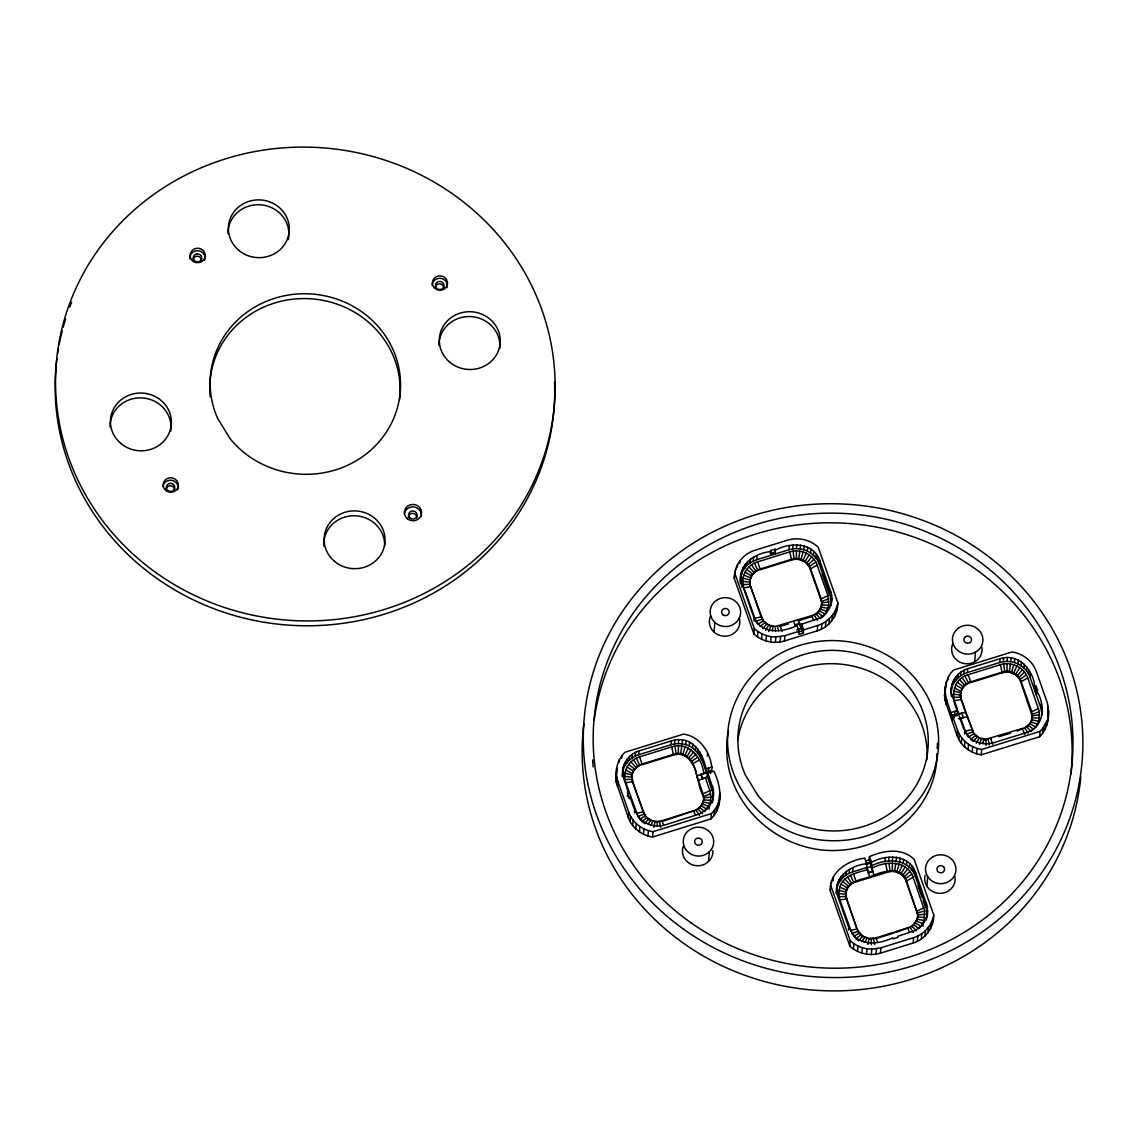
<?xml version="1.0" encoding="UTF-8"?>
<svg xmlns="http://www.w3.org/2000/svg" width="1138" height="1138" viewBox="0 0 1138 1138"><rect width="100%" height="100%" fill="white"/><g stroke="black" fill="none" stroke-linecap="round" stroke-linejoin="round"><path stroke-width="1.5" d="M728.462 731.293C715.518 796.756 776.329 855.52 840.612 850.2C890.457 847.17 937.556 805.178 936.901 753.626M937.186 748.463L937.456 743.313M702.516 778.89L701.008 774.352L702.516 778.89L707.48 777.339L707.85 773.029L713.825 771.18C721.179 785.846 723.811 806.472 710.951 818.919L652.572 837.013C641.86 835.42 632.088 828.023 628.375 817.738L616.298 782.403L615.871 777.908L617.265 769.032M708.59 767.994L708.334 771.137L712.032 769.985C711.278 754.01 700.695 736.201 683.383 734.152L624.99 752.246C617.322 759.515 614.307 771.208 617.834 781.223L628.83 812.39C632.529 822.674 642.301 830.086 653.013 831.679L711.392 813.585C716.855 808.293 720.098 800.868 720.07 793.257M707.48 777.339C705.845 758.392 694.962 733.654 671.292 740.923L639.001 750.924C632.017 753.1 626.099 758.562 623.752 765.533C619.271 776.329 629.015 786.173 628.233 796.614M711.022 797.069L710.027 803.4L703.071 802.048L701.079 805.846L696.015 809.986L662.017 820.726C655.516 822.902 647.664 820.157 644.35 814.04L638.02 816.387L625.872 782.788C621.832 772.218 628.802 759.814 639.528 756.87L671.648 746.926C688.447 741.179 702.26 757.695 703.725 773.228L696.84 776.102L702.9 793.286L703.668 798.606L703.739 797.838L711.022 797.069L709.87 790.654L705.247 777.553L707.523 776.827L713.099 793.513L713.256 799.445L713.412 789.701L707.85 773.029M628.546 792.802L627.408 793.143L628.93 797.482L630.068 797.126L634.734 810.313L639.812 819.132L645.545 815.861L645.488 816.629L632.657 782.46L632.045 775.006L624.961 773.186M703.739 797.838L703.512 800.739L703.583 799.971L710.781 800.27M713.739 793.257L712.431 802.831M719.287 803.087L719.344 795.59M740.61 583.737C737.58 565.629 754.067 552.84 770.938 551.617L770.554 550.536L775.106 549.128L775.163 554.021M741.82 570.522L741.037 581.12L754.266 618.603L757.88 624.122L763.612 620.85L768.747 624.975L775.291 626.455L814.083 614.961L819.147 610.836L821.65 604.961L828.848 605.26L827.938 595.643L817.169 565.102C813.457 554.22 800.469 548.374 789.715 551.916L757.595 561.859C746.869 564.804 739.899 577.208 743.939 587.777L756.073 621.376L762.417 619.029L763.541 621.618L750.724 587.45C747.865 580.024 752.332 571.006 760.099 569.028L791.664 559.242C799.004 556.71 807.937 560.721 810.37 568.232L820.967 598.261L821.736 603.581L821.807 602.827L829.09 602.059M828.848 605.26L825.078 614.093L819.147 610.836L819.076 611.59L821.081 607.792L821.807 602.827M775.49 550.209C789.9 541.973 813.442 542.243 819.73 560.493L830.569 591.219C834.41 601.447 828.919 612.671 820.356 618.617L815.989 613.851L815.932 614.605L817.625 613.226M866.872 863.77C850.698 864.823 831.181 878.579 837.895 896.744L848.735 927.456L856.046 938.708L858.635 940.799L862.76 936.019L868.977 938.452L876.018 937.868L910.016 927.129L913.629 924.611L917.086 919.191L924.028 920.542L924.725 911.012L913.103 877.256C907.228 860.129 885.108 860.755 871.864 868.337L871.424 862.362L869.418 856.672C883.486 850.385 902.078 847.426 914.155 859.361L933.743 914.895C934.056 927.527 925.251 939.391 913.188 943.004L880.428 953.146C869.887 956.347 857.853 953.616 849.802 946.091L830.214 890.556C829.36 871.537 848.194 860.371 864.866 858.08L869.546 877C860.982 879.546 846.928 881.424 845.975 892.917L846.544 890.072L839.73 887.199C843.358 875.364 856.999 872.562 867.312 869.745M856.046 938.708L861.025 934.625L862.689 936.787L862.76 936.019L858.351 931.183L852.021 933.53L839.887 899.93L838.734 893.529L839.73 887.199M853.813 936.275L859.546 933.004L859.489 933.772L857.255 929.646L846.658 899.603L846.046 892.149L838.976 890.329M925.023 914.212L917.74 914.98L917.527 917.868L917.584 917.114L924.796 917.413M927.257 916.588L926.19 907.185L915.35 876.459C909.049 858.208 885.535 857.952 871.111 866.16L872.732 871.409L868.18 872.818L866.516 868.081L871.068 866.672L869.944 862.035L866.914 862.974M871.424 862.362C885.848 854.126 909.376 854.396 915.663 872.647L927.413 906.844L926.432 919.973M944.54 695.716C945.522 686.598 946.105 676.513 953.658 670.054L1012.038 651.96C1022.749 653.553 1032.522 660.965 1036.22 671.249L1047.216 702.416C1050.09 713.967 1048.425 728.05 1039.606 736.741L981.226 754.821C970.515 753.228 960.742 745.831 957.044 735.546L944.953 700.226L944.54 695.716L946.375 681.506M945.308 685.887C943.715 697.85 950.842 708.561 952.492 719.927L952.762 716.784L958.737 714.934L963.388 728.135L968.481 736.94L974.213 733.669L979.349 737.808L985.878 739.287L1024.684 727.794L1029.734 723.654L1031.739 719.856L1038.695 721.208L1039.378 711.677L1027.756 677.921C1024.058 667.039 1011.07 661.192 1000.316 664.734L968.196 674.678C950.984 679.315 950.5 701.108 959.163 713.711L965.92 712.374L974.142 734.437L965.863 713.128M1034.655 690.325C1035.921 672.33 1019.136 652.159 999.961 658.731L967.67 668.731C959.505 671.221 952.89 678.319 951.567 686.826C947.456 695.987 965.365 712.872 953.217 716.044L953.317 714.863L954.327 717.751M965.294 711.52L960.685 697.85L960.7 692.814L953.63 690.994M1039.677 714.877L1032.394 715.646L1032.18 718.547L1031.569 711.094L1020.971 681.05C1018.538 673.54 1009.605 669.528 1002.265 672.074L970.686 681.847C965.422 683.369 961.098 688.021 960.643 693.583L960.7 692.814M1034.983 686.513L1036.121 686.157L1037.643 690.496L1036.505 690.837C1045.879 704.607 1044.385 727.765 1026.049 732.716L993.759 742.716C984.199 745.703 973.033 742.431 966.859 734.465M1046.889 725.29L1048.283 716.399L1047.87 711.904M615.871 777.908L616.654 768.079M616.298 782.403L616.739 777.069M617.393 786.571L617.834 781.223M619.271 762.19L619.499 759.515M621.718 758.349L621.945 755.675M622.913 769.018L622.33 776.386L623.752 765.533M623.425 769.359L625.16 762.247M624.833 766.059L626.768 763.015L627.095 759.202M626.768 763.015L629.186 760.298L629.513 756.486M629.186 760.298L632.031 757.979L632.344 754.153M628.375 817.738L628.83 812.39M631.818 777.908L631.889 777.14L624.734 776.386M632.045 775.006L631.974 775.775C632.429 770.213 636.768 765.561 642.031 764.039L673.611 754.266C687.053 749.586 695.659 764.85 696.84 776.102M632.017 780.028L631.889 777.14M625.729 770.056L632.486 773.698L633.397 770.952L626.995 767.083M632.657 782.46L632.088 779.274L625.032 779.587M632.031 757.979L635.217 756.101L635.545 752.289M630.153 821.679L630.594 816.344M633.325 771.72L634.549 769.132L628.731 764.352M634.492 769.9L636 767.51L630.907 761.905M632.671 825.519L633.112 820.185M635.929 768.264L637.693 766.116L633.468 759.814M635.217 756.101L638.688 754.736L639.001 750.924M634.52 812.859L634.734 810.313M637.636 766.884L639.613 764.992L636.327 758.136M635.801 828.962L636.242 823.613M639.542 765.76L642.031 764.039L639.528 756.87M639.442 831.878L639.883 826.544M643.255 812.504L632.728 781.692L625.872 782.788M644.293 814.808L643.326 811.735L636.654 813.343M643.525 834.239L643.966 828.905M647.935 835.961L648.376 830.626M650.623 820.754L650.68 819.986L648.319 823.997M652.572 837.013L653.013 831.679M653.98 827.312L654.976 821.309L654.905 822.063L657.152 822.233L657.223 821.48L657.323 826.032M638.688 754.736L670.979 744.736L671.292 740.923M641.96 764.807L673.54 755.02L671.648 746.926M670.979 744.736L674.621 743.896L674.948 740.084M673.54 755.02L676.1 754.437L675.019 746.158M674.621 743.896L678.376 743.612L678.689 739.8M676.1 754.437L678.333 754.266L678.39 745.902M710.724 793.869L703.469 796.472C695.759 783.47 698.49 758.762 680.581 754.437L681.776 746.144M703.725 773.228L706.001 772.503C703.284 760.042 696.456 745.461 682.131 743.896L682.444 740.084M682.786 754.935L685.076 746.898M684.877 755.746L688.22 748.121M685.801 744.721L686.114 740.909M686.811 756.87L691.122 749.8M689.287 746.087L689.614 742.275M688.533 758.249L693.711 751.891M690.012 759.871L695.944 754.323M691.207 761.706L697.736 757.069M692.516 747.951L692.843 744.138M692.245 764.011L699.102 760.113M695.403 750.269L695.716 746.457M697.879 752.986L698.191 749.174M699.87 756.03L700.197 752.218M695.958 810.74L696.015 809.986L699.415 815.32M701.349 759.316L701.662 755.504M714.038 632.102L714.863 622.415M702.288 813.642L697.935 808.862L697.864 809.63L699.628 807.468L704.849 811.55L710.027 803.4M702.843 794.04L709.87 790.654M708.761 806.373L702.231 804.025L702.174 804.794L703.071 802.048M707.338 756.101L707.566 753.441M709.088 809.175L709.301 806.629L712.644 800.284M712.175 790.042L712.502 786.23M710.951 818.919L711.392 813.585M713.099 793.513L713.412 789.701M708.547 861.324L709.358 851.637M714.01 815.491L714.451 810.156M734.266 578.403C733.953 565.757 742.758 553.907 754.821 550.294L787.581 540.152C798.122 536.951 810.156 539.682 818.208 547.193L837.81 602.742C838.123 615.374 829.318 627.237 817.24 630.836L784.48 640.993C773.954 644.179 761.919 641.462 753.854 633.937L734.266 578.403L735.788 568.673M716.442 811.65L716.897 806.301M737.339 567.179L737.566 564.505M718.22 807.482L718.675 802.134M739.785 563.324L740.013 560.664M740.397 581.376L740.966 573.993M740.824 583.652L741.037 581.12M741.492 574.334L743.228 567.222M741.748 587.123L741.962 584.591M742.901 571.034L744.835 567.99L745.162 564.178M744.835 567.99L747.253 565.273L747.581 561.461M747.253 565.273L750.098 562.954L750.411 559.142M749.885 582.884L749.956 582.13L742.801 581.362M750.084 585.017L749.956 582.13M743.029 578.161L750.113 579.996L750.042 580.764L750.611 577.919L743.783 575.046M750.554 578.673L751.45 575.942L745.049 572.073M750.724 587.45L750.155 584.263L743.1 584.576M750.098 562.954L753.285 561.091L753.598 557.279M751.393 576.71L752.616 574.121L746.798 569.341M752.545 574.875L754.067 572.485L748.975 566.895M753.996 573.253L755.76 571.105L751.521 564.804M753.285 561.091L756.742 559.725L757.069 555.913M755.689 571.859L757.666 569.982L754.394 563.125M754.053 621.149L754.266 618.603M753.854 633.937L754.309 628.603L734.721 573.068M757.609 570.75L760.099 569.028L757.595 561.859M757.51 636.867L757.951 631.533L754.309 628.603M761.322 617.479L750.795 586.682L743.939 587.777M762.346 619.797L761.379 616.725L754.722 618.332M761.578 639.229L762.033 633.88L757.951 631.533M775.106 549.128L775.234 553.253L770.682 554.661L770.554 550.536M765.02 623.24L765.092 622.472L760.099 626.554M770.611 555.429L770.938 551.617M766.756 624.62L766.813 623.866L762.702 628.645M766.002 640.95L766.443 635.601L762.033 633.88M770.625 642.003L771.08 636.654L766.443 635.601M775.376 642.344L775.817 637.01L784.935 635.658L799.047 631.277L797.041 625.601C784.295 631.647 765.931 634.648 756.258 621.647M780.113 641.988L780.554 636.654M756.742 559.725L789.032 549.725L789.359 545.913M784.48 640.993L784.935 635.658M760.028 569.797L791.607 560.01L789.715 551.916M789.032 549.725L792.688 548.886L793.015 545.074M791.607 560.01L794.153 559.427L793.086 551.133M792.688 548.886L796.444 548.601L796.756 544.789M794.153 559.427L796.401 559.256L796.458 550.877M828.791 598.858L821.536 601.461L809.274 566.681L804.865 561.845L798.648 559.427L799.843 551.133M831.807 598.247L831.224 605.615L830.242 595.032L819.403 564.306C816.501 556.098 808.748 550.138 800.199 548.886L800.512 545.059M795.021 624.99L799.573 623.581L795.021 624.99L793.599 621.519M800.853 559.924L803.144 551.887M802.944 560.735L806.287 553.111M803.855 549.711L804.182 545.899M799.047 631.277L798.776 634.421L803.328 633.013L803.584 629.869L801.579 624.193L818.919 618.517L824.95 614.335M804.865 561.845L809.189 554.789M807.354 551.077L807.667 547.264M801.579 624.193L801.223 628.503L796.671 629.911M806.6 563.239L811.778 556.866M802.347 626.355L802.077 629.485L803.328 633.013M808.08 564.861L814.011 559.313M809.274 566.681L815.804 562.044M810.583 552.94L810.896 549.128M810.299 568.986L817.169 565.102M813.471 555.259L813.784 551.446M815.932 557.961L816.259 554.149M817.938 561.006L818.25 557.193M814.026 615.729L814.083 614.961L817.482 620.31M819.403 564.306L819.73 560.493M817.24 630.836L817.696 625.502C827.909 622.344 836.145 613.382 837.81 602.742M820.896 599.029L827.938 595.643M820.228 609.769L820.299 609.015L826.828 611.348M821.081 607.792L821.138 607.038L828.094 608.389M821.579 605.715L821.65 604.961M821.394 629.2L821.849 623.866M825.42 626.839L825.875 621.504M830.242 595.032L830.569 591.219M829.019 623.909L829.46 618.574M831.153 598.503L831.48 594.69M832.063 620.48L832.518 615.146M834.51 616.625L834.965 611.291M836.288 612.457L836.743 607.123M831.494 883.501L831.722 880.826M833.158 880.67L833.5 876.658M836.914 886.146L836.33 893.529L837.753 882.675M837.44 886.488L839.161 879.375M838.834 883.202L840.783 880.143L841.096 876.331M840.783 880.143L843.187 877.441L843.514 873.614M843.187 877.441L846.032 875.108L846.359 871.295M845.833 895.051L845.89 894.283L838.734 893.529M846.032 897.171L845.89 894.283M846.487 890.841L847.397 888.095L840.996 884.226M846.658 899.603L846.089 896.417L839.033 896.73M846.032 875.108L849.218 873.244L849.545 869.432M847.326 888.863L848.55 886.274L842.732 881.495M848.493 887.043L850.001 884.653L844.908 879.048M849.93 885.407L851.693 883.259L847.469 876.957M849.218 873.244L852.689 871.879L853.002 868.066M848.521 930.002L848.735 927.456M851.637 884.027L853.614 882.135L850.342 875.278M849.802 946.091L850.242 940.756L830.655 885.222M853.543 882.903L856.032 881.182L853.543 874.012M853.443 949.021L853.898 943.687L850.242 940.756M857.255 929.646L846.729 898.835L839.887 899.93M858.294 931.951L857.327 928.878L850.655 930.486M857.526 951.382L857.967 946.034L853.898 943.687M870.67 860.2L870.399 863.329L869.162 859.816L869.418 856.672M868.18 872.818L872.732 871.409M861.935 953.103L862.376 947.769L857.967 946.034M864.624 937.897L864.695 937.129L862.334 941.14M866.573 954.156L867.014 948.808L862.376 947.769M867.981 944.455L868.977 938.452L868.92 939.206L871.167 939.376L871.224 938.608L871.352 944.696M871.31 954.498L871.765 949.163L880.869 947.812L913.629 937.655C923.843 934.497 932.079 925.535 933.743 914.895M875.961 938.622L876.018 937.868L877.583 942.221M876.047 954.142L876.502 948.808M884.98 861.879L885.293 858.066M880.428 953.146L880.869 947.812M855.975 881.95L887.54 872.163L885.649 864.069M888.622 861.039L888.949 857.227M887.54 872.163L890.101 871.58L889.034 863.287M892.377 860.755L892.704 856.942M890.101 871.58L892.348 871.409L892.405 863.045M869.546 877C879.987 872.106 900.642 864.681 906.303 880.385L917.484 913.615L905.208 878.835L900.812 874.012L894.596 871.58L895.777 863.287M896.132 861.039L896.46 857.227M896.787 872.078L899.077 864.041M898.878 872.889L902.221 865.264M899.802 861.864L900.115 858.052M900.812 874.012L905.123 866.943M903.288 863.23L903.615 859.418M902.534 875.392L907.726 869.019M904.013 877.014L909.945 871.466M905.208 878.835L911.737 874.197M906.517 865.093L906.844 861.281M906.246 881.153L913.103 877.256M909.404 867.412L909.731 863.6M911.879 870.129L912.192 866.317M913.871 873.173L914.198 869.347M909.959 927.883L910.016 927.129L913.43 932.463M915.35 876.459L915.663 872.647M916.289 930.784L911.936 926.005L911.865 926.773L913.629 924.611L918.85 928.693L923.302 923.772L926.645 917.427M913.188 943.004L913.629 937.655M916.844 911.182L923.885 907.797M924.028 920.542L922.762 923.501L916.232 921.168L916.175 921.922L917.086 919.191M917.74 914.98L917.683 915.749L917.541 912.847L924.725 911.012M917.328 941.354L917.783 936.019M921.367 939.006L921.808 933.658M923.089 926.318L923.302 923.772M926.873 886.274L927.698 876.587M926.19 907.185L926.503 903.373M924.952 936.062L925.407 930.728M927.1 910.656L927.413 906.844M944.953 700.226L945.408 694.877M927.271 916.503L927.755 910.4M947.94 679.998L948.153 677.338M946.048 704.379L946.503 699.045M928.011 932.634L928.452 927.299M930.457 928.793L930.898 923.444M951.567 686.826L950.984 694.194L952.406 683.355M932.235 924.625L932.676 919.276M951.425 696.484L951.638 693.938M952.093 687.167L953.815 680.055M953.502 683.867L955.436 680.823L955.749 677.01M954.938 711.307L954.668 714.451L950.97 715.589M955.436 680.823L957.855 678.106L958.168 674.293M957.855 678.106L960.685 675.787L961.013 671.975M957.044 735.546L957.499 730.198L952.762 716.784M960.486 695.716L960.543 694.948L953.402 694.194M960.685 697.85L960.543 694.948M954.384 687.864L961.141 691.506L962.051 688.76L955.65 684.905M961.326 700.268L960.742 697.082L953.701 697.395M960.685 675.787L963.886 673.909L964.199 670.097M958.808 739.487L959.263 734.152L957.499 730.198M961.994 689.528L963.217 686.939L957.399 682.16M963.146 687.708L964.654 685.318L959.576 679.713M960.031 718.732L963.36 717.509M961.34 743.342L961.781 737.993L959.263 734.152M964.597 686.072L966.361 683.924L962.122 677.622M963.886 673.909L967.343 672.544L967.67 668.731M966.29 684.692L968.267 682.814L964.996 675.944M964.654 733.967L964.868 731.421M964.455 746.77L964.91 741.421L961.781 737.993M968.21 683.568L970.686 681.847L968.196 674.678M974.669 661.704L975.479 652.017M968.097 749.686L968.552 744.352L964.91 741.421M971.923 730.312L971.98 729.543L965.309 731.151L960.685 718.05L958.409 718.732M972.947 732.616L973.018 731.848L966.674 734.209L965.309 731.151M972.179 752.047L972.634 746.713L968.552 744.352M975.622 736.058L975.693 735.304L970.7 739.387L973.289 741.464L977.414 736.684L977.357 737.452M976.589 753.769L977.044 748.434L972.634 746.713M979.292 738.562L979.349 737.808L976.205 743.142M981.383 739.387L981.44 738.619L979.334 744.366M981.226 754.821L981.681 749.487L1040.061 731.393L1043.119 727.964L1047.344 719.941M983.573 739.885L985.821 740.041L985.878 739.287L986.02 745.362M990.615 739.287L990.686 738.534L992.763 744.337M967.343 672.544L999.633 662.544L999.961 658.731M970.629 682.615L1002.208 672.828L1000.316 664.734M999.633 662.544L1003.289 661.704L1003.602 657.892M1002.208 672.828L1004.754 672.245L1003.688 663.966M1003.289 661.704L1007.03 661.42L1007.358 657.608M1004.754 672.245L1007.002 672.074L1007.059 663.71M1032.337 716.414L1019.876 679.514L1015.466 674.678L1009.25 672.245L1010.444 663.952M1042.408 711.065L1042.095 714.877L1040.843 707.85L1030.004 677.138C1027.102 668.916 1019.335 662.97 1010.786 661.704L1011.113 657.892M1011.44 672.743L1013.745 664.706M1013.531 673.554L1016.874 665.929M1014.456 662.529L1014.783 658.717M1015.466 674.678L1019.79 667.608M1017.955 663.895L1018.268 660.083M1017.201 676.057L1022.379 669.699M1018.681 677.693L1024.598 672.131M1019.876 679.514L1026.405 674.877M1021.184 665.758L1021.497 661.946M1020.9 681.818L1027.756 677.921M1024.058 668.077L1024.385 664.265M1026.533 670.794L1026.86 666.982M1028.539 673.838L1028.852 670.026M1024.613 728.548L1024.684 727.794L1028.083 733.128M1030.004 677.138L1030.331 673.326M1037.429 724.181L1035.68 726.912L1029.734 723.654L1029.677 724.422L1030.9 721.833L1037.429 724.181L1038.695 721.208M1031.497 711.847L1038.539 708.476M1030.829 722.602L1031.739 719.856M1032.138 714.28L1039.378 711.677M1035.865 689.215L1034.726 689.571L1036.249 693.896L1037.387 693.54L1035.865 689.215L1036.121 686.157M1036.192 694.649L1036.505 690.837M1040.843 707.85L1041.156 704.038M1039.606 736.741L1040.061 731.393M1041.754 711.321L1042.081 707.509M1042.664 733.299L1043.119 727.964M1045.111 729.458L1045.566 724.124M1047.97 710.567L1048.311 706.57M1047.956 720.895L1048.738 711.065M772.289 630.793L773.043 626.298M982.891 743.612L983.63 739.117M703.014 802.816L703.583 799.971M830.214 890.556L831.266 886.175M917.015 919.959L917.584 917.114M1031.682 720.624L1032.251 717.779L1039.449 718.078M651.206 825.121L652.771 820.811M768.747 631.547L770.839 625.8L770.782 626.554L768.747 624.975L765.604 630.324M865.207 942.264L866.786 937.954M922.762 923.501L921.026 926.247L915.08 922.989L913.572 925.379M699.571 808.236L701.079 805.846L707.025 809.104M709.301 806.629L700.852 813.542L665.104 824.908C655.545 827.895 644.364 824.623 638.205 816.657M1028.226 726.044L1026.533 727.438L1026.59 726.67L1030.957 731.45L1035.68 726.912M642.031 821.565L647.024 817.482L648.688 819.645L648.76 818.876L644.634 823.656L639.812 819.132M920.884 926.488L914.852 930.685L897.526 936.346L897.91 937.428L893.358 938.836L892.974 937.755C880.229 943.8 861.864 946.802 852.206 933.8M698.362 780.426L705.247 777.553M700.994 774.565L709.586 771.891L709.685 770.711L710.709 773.598M852.689 871.879L866.559 867.569M770.298 553.58L774.85 552.172M788.463 623.852L780.014 626.469L780.085 625.701L782.176 631.519M798.079 620.879L811.593 616.682M803.584 629.869L817.696 625.502M797.994 632.187L802.532 630.779L802.446 631.96L799.559 623.795M706.314 768.705L712.303 766.856M627.152 796.202L628.29 795.846L629.314 798.734M951.24 712.459L957.214 710.61M663.625 820.967L693.597 810.939L695.56 815.178M998.922 736.713L1010.558 733.114M1017.216 731.051L1022.265 728.747L1024.883 734.394M866.118 860.755L869.162 859.816M866.815 864.155L869.845 863.216M877.654 938.096L894.027 933.032M895.706 932.506L907.598 928.082L909.561 932.307M956.845 714.92L961.823 713.185L963.331 717.722M956.887 714.408L959.163 713.711M960.685 718.05L967.442 716.698M954.54 700.61L961.382 699.514L965.92 712.374M985.821 740.041L988.125 739.117L989.391 745.12M657.152 822.233L659.471 821.309L660.723 827.298M871.167 939.376L873.472 938.452L874.738 944.44M796.444 548.601L800.199 548.886M796.401 559.256L798.648 559.427M771.08 636.654L775.817 637.01M1007.03 661.42L1010.786 661.704M1007.002 672.074L1009.25 672.245M678.376 743.612L682.131 743.896M678.333 754.266L680.581 754.437M892.348 871.409L894.596 871.58M867.014 948.808L871.765 949.163M977.044 748.434L981.681 749.487M1028.297 725.29L1033.503 729.358M817.696 612.457L822.916 616.54M811.664 615.928L813.627 620.153M798.151 620.11L801.266 627.991M662.017 820.726L663.582 825.078M822.134 573.922L829.545 594.932M918.067 886.075L922.065 897.384M923.203 900.627L925.479 907.086M871.864 868.337L874.084 875.591M777.524 626.284L778.477 630.793M775.291 626.455L775.391 631.021M981.923 647.451A15.235 14.438 4.8 0 1 976.262 660.808L972.848 662.714A15.235 14.438 4.8 0 1 957.727 660.865L954.882 658.205A15.235 14.438 4.8 0 1 952.705 643.895M593.168 766.955A239.976 227.444 4.8 0 1 592.67 759.942M594.264 719.728A239.976 227.444 4.8 0 1 858.763 524.433A239.976 227.444 4.8 0 1 1071.057 774.068M712.857 850.627A15.235 14.438 4.8 0 1 709.856 860.072L707.068 862.746A15.235 14.438 4.8 0 1 688.533 862.803L685.688 860.143A15.235 14.438 4.8 0 1 683.511 845.819M954.853 876.246A15.235 14.438 4.8 0 1 950.899 889.02L947.798 891.339A15.235 14.438 4.8 0 1 930.884 890.471A15.235 14.438 4.8 0 1 925.123 875.335M1080.759 777.197A249.891 236.832 4.8 0 1 806.003 989.391A249.891 236.832 4.8 0 1 583.922 723.768M737.765 739.999A95.236 90.258 4.8 0 1 841.451 664.222A95.236 90.258 4.8 0 1 927.015 759.601M739.231 617.877A15.235 14.438 4.8 0 1 735.575 631.875L732.474 634.207A15.235 14.438 4.8 0 1 714.536 632.529A15.235 14.438 4.8 0 1 710.667 615.814M432.113 285.282A7.625 7.226 4.8 0 1 440.861 278.341A7.625 7.226 4.8 0 1 447.049 287.544M404.36 513.323A8.62 8.165 4.8 0 1 414.502 507.022A8.62 8.165 4.8 0 1 421.245 516.709M227.97 233.631A30.47 28.877 4.8 0 1 261.313 204.868A30.47 28.877 4.8 0 1 288.284 239.592M438.941 345.483A30.47 28.877 4.8 0 1 470.691 316.592A30.47 28.877 4.8 0 1 499.724 348.456M323.775 546.155A30.47 28.877 4.8 0 1 353.89 515.742A30.47 28.877 4.8 0 1 384.616 546.112M162.947 486.751A7.625 7.226 4.8 0 1 172.151 480.364A7.625 7.226 4.8 0 1 177.713 489.909M110.045 426.793A30.47 28.877 4.8 0 1 142.606 397.959A30.47 28.877 4.8 0 1 170.643 431.274M190.018 259.236A7.625 7.226 4.8 0 1 197.955 250.673A7.625 7.226 4.8 0 1 204.698 260.246M554.547 381.899A249.891 236.832 4.8 0 1 294.884 625.502A249.891 236.832 4.8 0 1 56.9 358.669M57.625 353.449A249.891 236.832 4.8 0 1 58.465 348.214M59.105 344.729A249.891 236.832 4.8 0 1 62.206 330.831M63.116 327.388A249.891 236.832 4.8 0 1 65.648 318.839M69.731 307.075A249.891 236.832 4.8 0 1 71.666 302.125M210.174 396.778A95.236 90.258 4.8 0 1 305.539 298.583A95.236 90.258 4.8 0 1 399.566 399.523M166.048 489.61A4.296 4.068 4.8 0 1 171.098 485.826A4.296 4.068 4.8 0 1 174.427 491.104M408.314 517.648A4.282 4.054 4.8 0 1 412.881 513.394A4.282 4.054 4.8 0 1 416.793 518.274M435.285 287.359A4.282 4.054 4.8 0 1 440.065 283.874A4.282 4.054 4.8 0 1 443.777 288.44M193.218 261.555A4.282 4.054 4.8 0 1 197.002 256.235A4.282 4.054 4.8 0 1 201.469 261.143M701.534 843.784L700.852 844.467A3.812 3.613 4.8 0 1 695.503 843.855A3.812 3.613 4.8 0 1 696.086 838.777L696.94 838.308A3.812 3.613 4.8 0 1 701.534 843.784M710.667 850.385L707.893 853.059A15.235 14.438 4.8 0 1 689.344 853.116L686.499 850.456A15.235 14.438 4.8 0 1 689.059 830.185L692.473 828.293A15.235 14.438 4.8 0 1 707.594 830.143L710.439 832.788A15.235 14.438 4.8 0 1 710.667 850.385M958.253 628.261L955.465 630.936A15.235 14.438 4.8 0 0 955.692 648.518L958.537 651.178A15.235 14.438 4.8 0 0 973.659 653.027L977.087 651.121A15.235 14.438 4.8 0 0 979.633 630.865L976.788 628.204A15.235 14.438 4.8 0 0 958.253 628.261M965.309 636.825L964.611 637.493A3.827 3.613 4.8 0 0 969.163 643.027L970.031 642.557A3.827 3.613 4.8 0 0 970.671 637.479A3.827 3.613 4.8 0 0 965.309 636.825M717.523 599.655L714.422 601.988A15.235 14.438 4.8 0 0 713.512 621.007A15.235 14.438 4.8 0 0 733.285 624.52L736.386 622.187A15.235 14.438 4.8 0 0 737.296 603.168A15.235 14.438 4.8 0 0 717.523 599.655M932.847 856.8L929.746 859.133A15.235 14.438 4.8 0 0 928.836 878.152A15.235 14.438 4.8 0 0 948.608 881.665L951.709 879.333A15.235 14.438 4.8 0 0 952.62 860.314A15.235 14.438 4.8 0 0 932.847 856.8M197.215 253.817L196.12 254.016A4.282 4.054 4.8 0 0 197.742 261.925L198.837 261.74A4.282 4.054 4.8 0 0 197.215 253.817M170.743 483.351L169.619 483.422A4.296 4.068 4.8 0 0 170.344 491.474L171.454 491.403A4.296 4.068 4.8 0 0 170.743 483.351M723.128 614.961L722.417 614.292A3.812 3.613 4.8 0 1 723.057 609.228A3.812 3.613 4.8 0 1 728.405 609.883L728.903 610.693A3.812 3.613 4.8 0 1 723.128 614.961M943.715 867.028L943.004 866.359A3.812 3.613 4.8 0 0 937.228 870.627L937.74 871.438A3.812 3.613 4.8 0 0 943.075 872.092A3.812 3.613 4.8 0 0 943.715 867.028M436.352 287.942L435.783 287.018A4.282 4.054 4.8 0 1 439.894 281.427A4.282 4.054 4.8 0 1 443.55 287.359A4.282 4.054 4.8 0 1 436.352 287.942M757.709 795.192L745.219 774.708A95.236 90.258 4.8 0 1 836.942 650.481A95.236 90.258 4.8 0 1 917.641 782.83A95.236 90.258 4.8 0 1 757.709 795.192M229.99 438.557L217.5 418.073A95.236 90.258 4.8 0 1 309.209 293.846A95.236 90.258 4.8 0 1 389.907 426.195A95.236 90.258 4.8 0 1 229.99 438.557M690.894 922.719A239.976 227.444 4.8 0 0 1071.498 767.823A239.976 227.444 4.8 0 0 736.812 531.432A239.976 227.444 4.8 0 0 690.894 922.719M764.58 816.245A105.578 100.059 4.8 0 0 936.859 759.7A105.578 100.059 4.8 0 0 797.766 646.028A105.578 100.059 4.8 0 0 764.58 816.245M683.397 929.063A249.891 236.832 4.8 0 0 1081.1 770.867A249.891 236.832 4.8 0 0 734.707 522.043A249.891 236.832 4.8 0 0 683.397 929.063M166.404 490.891A7.625 7.226 4.8 0 0 178.339 485.656A7.625 7.226 4.8 0 0 167.485 478.429A7.625 7.226 4.8 0 0 166.404 490.891M434.46 288.028A7.625 7.226 4.8 0 0 447.262 285.112A7.625 7.226 4.8 0 0 438.102 276.036A7.625 7.226 4.8 0 0 434.46 288.028M407.304 518.672A8.62 8.165 4.8 0 0 421.444 514.291A8.62 8.165 4.8 0 0 410.263 504.831A8.62 8.165 4.8 0 0 407.304 518.672M334.43 561.276A30.47 28.877 4.8 0 0 384.445 545.771A30.47 28.877 4.8 0 0 344.899 512.313A30.47 28.877 4.8 0 0 334.43 561.276M449.638 362.097A30.47 28.877 4.8 0 0 499.653 346.592A30.47 28.877 4.8 0 0 460.108 313.135A30.47 28.877 4.8 0 0 449.638 362.097M238.667 250.246A30.47 28.877 4.8 0 0 288.696 234.755A30.47 28.877 4.8 0 0 249.151 201.298A30.47 28.877 4.8 0 0 238.667 250.246M120.742 443.407A30.47 28.877 4.8 0 0 170.771 427.916A30.47 28.877 4.8 0 0 131.226 394.445A30.47 28.877 4.8 0 0 120.742 443.407M191.966 260.175A7.625 7.226 4.8 0 0 204.897 257.814A7.625 7.226 4.8 0 0 196.177 248.354A7.625 7.226 4.8 0 0 191.966 260.175M155.664 572.428A249.891 236.832 4.8 0 0 553.367 414.232A249.891 236.832 4.8 0 0 206.974 165.408A249.891 236.832 4.8 0 0 155.664 572.428M409.964 518.032A4.282 4.054 4.8 0 0 416.992 515.855A4.282 4.054 4.8 0 0 411.43 511.161A4.282 4.054 4.8 0 0 409.964 518.032"/></g></svg>
